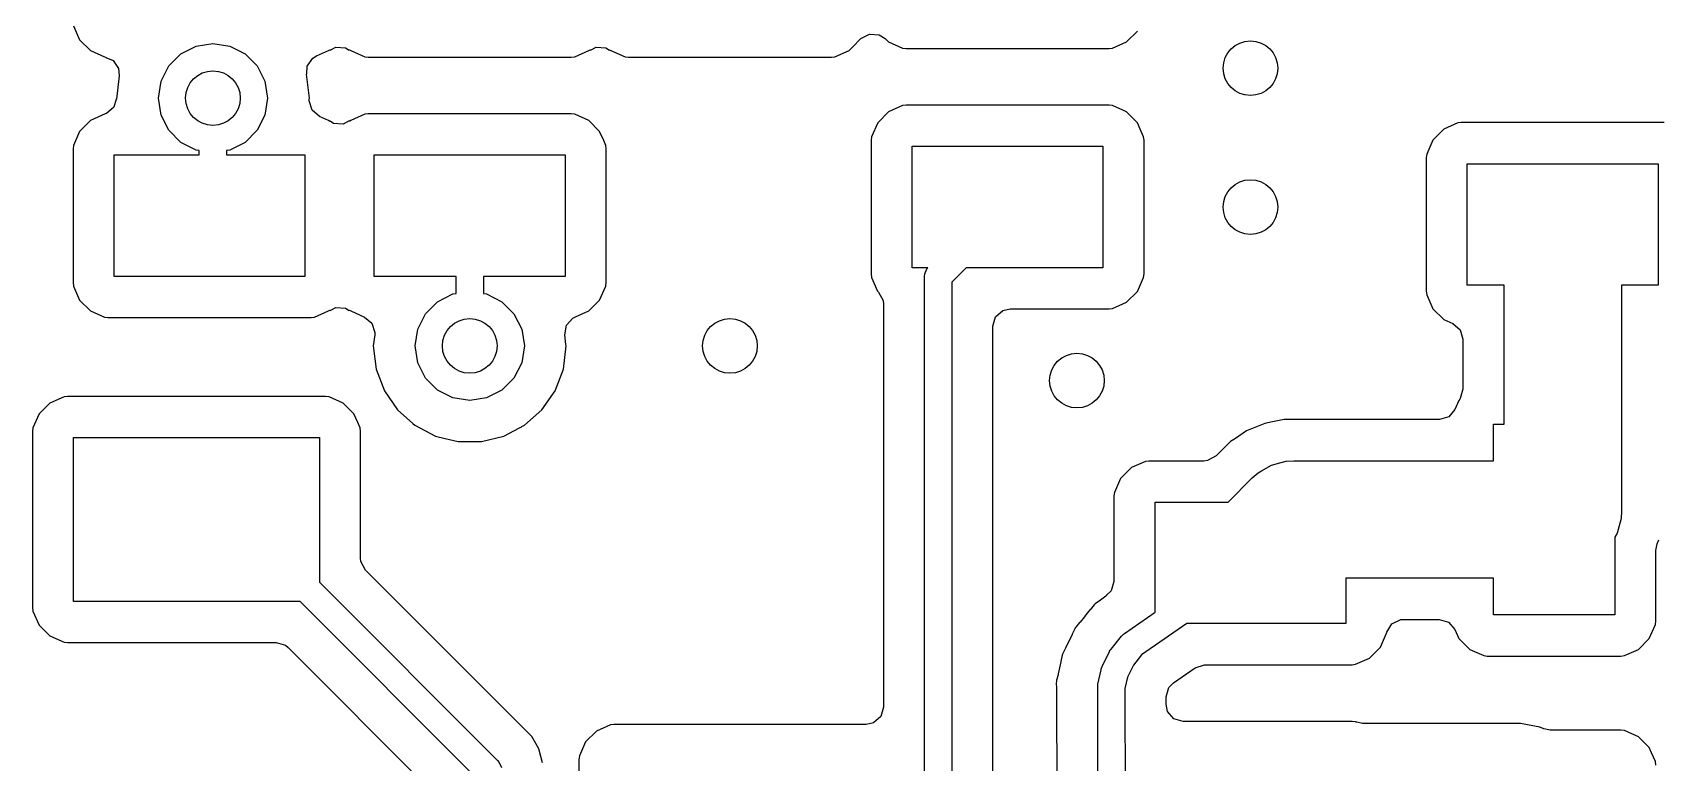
# Model space of a CAD drawing. Extents: x 4.84 to 7.21, y -4.81 to -3.25.
# Drawn here: x 5.8251 to 6.2936, y -3.7481 to -3.5378 of the extents above; entities that cross this region are included whole.
import ezdxf

# ---------------------------------------------------------------- set-up
doc = ezdxf.new("R2010")
doc.units = 0
doc.header["$MEASUREMENT"] = 0
doc.layers.add('BLACK', color=7, linetype='CONTINUOUS')

msp = doc.modelspace()

# ---------------------------------------------------------------- linework, layer by layer
at = {"layer": 'BLACK', "linetype": 'CONTINUOUS'}
for p, q in [((5.83685, -3.53581), (5.83864, -3.53986)), ((6.14037, -3.54049), (6.14349, -3.53736)), ((5.83864, -3.53986), (5.84176, -3.54299)), ((5.86781, -3.54394), (5.8722, -3.5417)), ((5.8722, -3.5417), (5.87706, -3.54093)), ((5.87706, -3.54093), (5.88193, -3.5417)), ((5.88193, -3.5417), (5.88632, -3.54394)), ((5.91084, -3.54287), (5.91251, -3.54196)), ((5.91251, -3.54196), (5.9153, -3.54216)), ((5.9153, -3.54216), (5.91632, -3.54282)), ((5.98584, -3.54287), (5.98751, -3.54196)), ((5.98751, -3.54196), (5.9903, -3.54216)), ((5.9903, -3.54216), (5.99132, -3.54282)), ((6.06037, -3.54299), (6.0614, -3.54196)), ((6.0614, -3.54196), (6.06381, -3.53955)), ((6.06381, -3.53955), (6.06626, -3.53821)), ((6.06626, -3.53821), (6.06905, -3.53841)), ((6.06905, -3.53841), (6.07082, -3.53955)), ((6.07082, -3.53955), (6.07176, -3.54049)), ((6.07176, -3.54049), (6.07176, -3.54049)), ((6.07176, -3.54049), (6.07176, -3.54049)), ((6.07176, -3.54049), (6.07581, -3.54227)), ((6.07581, -3.54227), (6.0768, -3.54239)), ((6.0768, -3.54239), (6.13533, -3.54239)), ((6.13533, -3.54239), (6.13632, -3.54227)), ((6.13632, -3.54227), (6.14037, -3.54049)), ((5.84176, -3.54299), (5.84176, -3.54299)), ((5.84176, -3.54299), (5.84176, -3.54299)), ((5.84176, -3.54299), (5.84581, -3.54477)), ((5.84581, -3.54477), (5.84581, -3.54477)), ((5.84581, -3.54477), (5.84617, -3.54487)), ((5.84617, -3.54487), (5.84615, -3.54495)), ((5.84615, -3.54495), (5.84828, -3.54585)), ((5.84828, -3.54585), (5.84985, -3.54816)), ((5.86432, -3.54742), (5.86781, -3.54394)), ((5.88632, -3.54394), (5.88981, -3.54742)), ((5.90421, -3.54745), (5.90583, -3.54517)), ((5.90583, -3.54517), (5.9069, -3.54452)), ((5.9069, -3.54452), (5.91037, -3.54299)), ((5.91037, -3.54299), (5.91075, -3.54273)), ((5.91037, -3.54299), (5.91037, -3.54299)), ((5.91037, -3.54299), (5.91037, -3.54299)), ((5.91037, -3.54299), (5.91037, -3.54299)), ((5.91075, -3.54273), (5.91084, -3.54287)), ((5.91632, -3.54282), (5.91638, -3.54273)), ((5.91638, -3.54273), (5.91676, -3.54299)), ((5.91676, -3.54299), (5.91676, -3.54299)), ((5.91676, -3.54299), (5.92081, -3.54477)), ((5.92081, -3.54477), (5.9218, -3.54489)), ((5.9218, -3.54489), (5.98033, -3.54489)), ((5.98033, -3.54489), (5.98132, -3.54477)), ((5.98132, -3.54477), (5.98537, -3.54299)), ((5.98537, -3.54299), (5.98575, -3.54273)), ((5.98537, -3.54299), (5.98537, -3.54299)), ((5.98575, -3.54273), (5.98584, -3.54287)), ((5.99132, -3.54282), (5.99138, -3.54273)), ((5.99138, -3.54273), (5.99176, -3.54299)), ((5.99176, -3.54299), (5.99176, -3.54299)), ((5.99176, -3.54299), (5.99581, -3.54477)), ((5.99581, -3.54477), (5.9968, -3.54489)), ((5.9968, -3.54489), (6.05533, -3.54489)), ((6.05533, -3.54489), (6.05632, -3.54477)), ((6.05632, -3.54477), (6.06037, -3.54299)), ((5.85006, -3.55029), (5.84925, -3.55698)), ((5.84985, -3.54816), (5.85006, -3.55029)), ((5.86132, -3.55668), (5.86209, -3.55181)), ((5.86209, -3.55181), (5.86432, -3.54742)), ((5.88981, -3.54742), (5.89204, -3.55181)), ((5.89204, -3.55181), (5.89281, -3.55668)), ((5.904, -3.54973), (5.90411, -3.54972)), ((5.90485, -3.55668), (5.904, -3.54973)), ((5.90411, -3.54972), (5.90421, -3.54745)), ((5.84602, -3.56125), (5.84176, -3.56313)), ((5.84638, -3.56112), (5.84602, -3.56125)), ((5.8485, -3.55929), (5.84638, -3.56112)), ((5.84918, -3.55697), (5.8485, -3.55929)), ((5.84925, -3.55698), (5.84918, -3.55697)), ((5.86209, -3.56155), (5.86132, -3.55668)), ((5.89281, -3.55668), (5.89204, -3.56155)), ((5.90479, -3.5575), (5.90483, -3.55684)), ((5.90561, -3.56017), (5.90479, -3.5575)), ((5.90483, -3.55684), (5.90485, -3.55668)), ((5.90485, -3.55668), (5.90485, -3.55668)), ((5.90775, -3.56197), (5.90561, -3.56017)), ((5.9218, -3.56123), (5.92081, -3.56134)), ((5.98033, -3.56123), (5.9218, -3.56123)), ((5.9218, -3.56123), (5.9218, -3.56123)), ((5.98132, -3.56134), (5.98033, -3.56123)), ((6.07176, -3.56063), (6.06864, -3.56376)), ((6.07581, -3.55884), (6.07176, -3.56063)), ((6.0768, -3.55873), (6.07581, -3.55884)), ((6.07581, -3.55884), (6.07581, -3.55884)), ((6.13533, -3.55873), (6.0768, -3.55873)), ((6.0768, -3.55873), (6.0768, -3.55873)), ((6.13632, -3.55884), (6.13533, -3.55873)), ((6.14037, -3.56063), (6.13632, -3.55884)), ((6.13632, -3.55884), (6.13632, -3.55884)), ((6.14349, -3.56376), (6.14037, -3.56063)), ((6.14037, -3.56063), (6.14037, -3.56063)), ((5.84176, -3.56313), (5.83864, -3.56626)), ((5.86432, -3.56594), (5.86209, -3.56155)), ((5.86781, -3.56942), (5.86432, -3.56594)), ((5.88981, -3.56594), (5.88632, -3.56942)), ((5.89204, -3.56155), (5.88981, -3.56594)), ((5.91037, -3.56313), (5.90775, -3.56197)), ((5.91075, -3.56339), (5.91037, -3.56313)), ((5.91081, -3.5633), (5.91075, -3.56339)), ((5.91183, -3.56396), (5.91081, -3.5633)), ((5.91462, -3.56416), (5.91183, -3.56396)), ((5.91629, -3.56325), (5.91462, -3.56416)), ((5.91638, -3.56339), (5.91629, -3.56325)), ((5.91676, -3.56313), (5.91638, -3.56339)), ((5.92081, -3.56134), (5.91676, -3.56313)), ((5.92081, -3.56134), (5.92081, -3.56134)), ((5.98537, -3.56313), (5.98132, -3.56134)), ((5.98132, -3.56134), (5.98132, -3.56134)), ((5.98849, -3.56626), (5.98537, -3.56313)), ((5.98537, -3.56313), (5.98537, -3.56313)), ((6.06864, -3.56376), (6.06685, -3.5678)), ((6.06864, -3.56376), (6.06864, -3.56376)), ((6.14432, -3.56563), (6.14349, -3.56376)), ((6.14528, -3.5678), (6.14432, -3.56563)), ((6.23176, -3.56563), (6.22864, -3.56876)), ((6.23581, -3.56384), (6.23176, -3.56563)), ((6.2368, -3.56373), (6.23581, -3.56384)), ((6.23581, -3.56384), (6.23581, -3.56384)), ((6.29533, -3.56373), (6.2368, -3.56373)), ((6.2368, -3.56373), (6.2368, -3.56373)), ((5.83685, -3.5703), (5.83673, -3.57129)), ((5.83864, -3.56626), (5.83685, -3.5703)), ((5.83864, -3.56626), (5.83864, -3.56626)), ((5.8722, -3.57166), (5.86781, -3.56942)), ((5.88632, -3.56942), (5.88193, -3.57166)), ((5.98966, -3.5689), (5.98849, -3.56626)), ((5.99028, -3.5703), (5.98966, -3.5689)), ((5.9904, -3.57129), (5.99028, -3.5703)), ((6.06685, -3.5678), (6.06673, -3.56879)), ((6.06673, -3.56879), (6.06673, -3.60732)), ((6.07856, -3.60556), (6.07856, -3.57056)), ((6.07856, -3.57056), (6.13356, -3.57056)), ((6.13356, -3.57056), (6.13356, -3.60556)), ((6.1454, -3.56879), (6.14528, -3.5678)), ((6.1454, -3.60732), (6.1454, -3.56879)), ((6.22864, -3.56876), (6.22685, -3.5728)), ((6.22864, -3.56876), (6.22864, -3.56876)), ((5.83673, -3.57129), (5.83673, -3.60982)), ((5.84856, -3.60806), (5.84856, -3.57306)), ((5.84856, -3.57306), (5.87313, -3.57306)), ((5.87313, -3.57181), (5.8722, -3.57166)), ((5.87313, -3.57306), (5.87313, -3.57181)), ((5.88193, -3.57166), (5.881, -3.57181)), ((5.881, -3.57181), (5.881, -3.57306)), ((5.881, -3.57306), (5.90356, -3.57306)), ((5.90356, -3.57306), (5.90356, -3.60806)), ((5.92356, -3.60806), (5.92356, -3.57306)), ((5.92356, -3.57306), (5.97856, -3.57306)), ((5.97856, -3.57306), (5.97856, -3.60806)), ((5.9904, -3.60982), (5.9904, -3.57129)), ((6.22685, -3.5728), (6.22673, -3.57379)), ((6.22673, -3.57379), (6.22673, -3.61232)), ((6.23856, -3.61056), (6.23856, -3.57556)), ((6.23856, -3.57556), (6.29356, -3.57556)), ((6.29356, -3.57556), (6.29356, -3.61056)), ((5.90356, -3.60806), (5.84856, -3.60806)), ((5.94713, -3.60806), (5.92356, -3.60806)), ((5.94713, -3.61293), (5.94713, -3.60806)), ((5.97856, -3.60806), (5.955, -3.60806)), ((5.955, -3.60806), (5.955, -3.61293)), ((6.06673, -3.60732), (6.06673, -3.60732)), ((6.06673, -3.60732), (6.06685, -3.60831)), ((6.08305, -3.60556), (6.07856, -3.60556)), ((6.08213, -3.60806), (6.0822, -3.60729)), ((6.08213, -3.81643), (6.08213, -3.60806)), ((6.0822, -3.60729), (6.08279, -3.60587)), ((6.08279, -3.60587), (6.08305, -3.60556)), ((6.09413, -3.60556), (6.09, -3.60969)), ((6.13356, -3.60556), (6.09413, -3.60556)), ((6.14528, -3.60831), (6.1454, -3.60732)), ((5.83673, -3.60982), (5.83673, -3.60982)), ((5.83673, -3.60982), (5.83685, -3.61081)), ((5.83685, -3.61081), (5.83685, -3.61081)), ((5.83685, -3.61081), (5.83864, -3.61486)), ((5.98849, -3.61486), (5.99028, -3.61081)), ((5.99028, -3.61081), (5.9904, -3.60982)), ((6.06685, -3.60831), (6.06685, -3.60831)), ((6.06685, -3.60831), (6.06862, -3.61232)), ((6.06862, -3.61232), (6.06864, -3.61236)), ((6.06864, -3.61236), (6.06884, -3.61257)), ((6.06884, -3.61257), (6.07018, -3.61502)), ((6.09, -3.60969), (6.09, -3.81806)), ((6.14037, -3.61549), (6.14349, -3.61236)), ((6.14349, -3.61236), (6.14528, -3.60831)), ((6.22673, -3.61232), (6.22673, -3.61232)), ((6.22673, -3.61232), (6.22685, -3.61331)), ((6.24913, -3.61056), (6.23856, -3.61056)), ((6.24913, -3.65056), (6.24913, -3.61056)), ((6.29356, -3.61056), (6.283, -3.61056)), ((6.283, -3.61056), (6.283, -3.67556)), ((5.83864, -3.61486), (5.84176, -3.61799)), ((5.91084, -3.61787), (5.91251, -3.61696)), ((5.91251, -3.61696), (5.9153, -3.61716)), ((5.9153, -3.61716), (5.91632, -3.61782)), ((5.93832, -3.6188), (5.94181, -3.61532)), ((5.94181, -3.61532), (5.9462, -3.61308)), ((5.9462, -3.61308), (5.94713, -3.61293)), ((5.955, -3.61293), (5.95593, -3.61308)), ((5.95593, -3.61308), (5.96032, -3.61532)), ((5.96032, -3.61532), (5.96381, -3.6188)), ((5.98537, -3.61799), (5.98849, -3.61486)), ((6.07018, -3.61502), (6.0703, -3.61608)), ((6.0703, -3.61608), (6.0703, -3.73213)), ((6.10473, -3.61784), (6.10679, -3.61739)), ((6.10679, -3.61739), (6.13533, -3.61739)), ((6.13533, -3.61739), (6.13632, -3.61727)), ((6.13533, -3.61739), (6.13533, -3.61739)), ((6.13632, -3.61727), (6.14037, -3.61549)), ((6.22685, -3.61331), (6.22685, -3.61331)), ((6.22685, -3.61331), (6.22864, -3.61736)), ((6.22864, -3.61736), (6.23176, -3.62049)), ((5.84176, -3.61799), (5.84176, -3.61799)), ((5.84176, -3.61799), (5.84176, -3.61799)), ((5.84176, -3.61799), (5.84581, -3.61977)), ((5.84581, -3.61977), (5.8468, -3.61989)), ((5.8468, -3.61989), (5.90533, -3.61989)), ((5.90533, -3.61989), (5.90632, -3.61977)), ((5.90632, -3.61977), (5.91037, -3.61799)), ((5.91037, -3.61799), (5.91075, -3.61773)), ((5.91037, -3.61799), (5.91037, -3.61799)), ((5.91075, -3.61773), (5.91084, -3.61787)), ((5.91632, -3.61782), (5.91638, -3.61773)), ((5.91638, -3.61773), (5.91676, -3.61799)), ((5.91676, -3.61799), (5.91676, -3.61799)), ((5.91676, -3.61799), (5.91676, -3.61799)), ((5.91676, -3.61799), (5.92075, -3.61975)), ((5.92075, -3.61975), (5.92288, -3.62155)), ((5.92288, -3.62155), (5.9237, -3.62422)), ((5.93609, -3.62319), (5.93832, -3.6188)), ((5.96381, -3.6188), (5.96604, -3.62319)), ((5.97846, -3.62488), (5.97892, -3.62213)), ((5.97892, -3.62213), (5.9808, -3.62005)), ((5.9808, -3.62005), (5.98138, -3.61975)), ((5.98138, -3.61975), (5.98156, -3.61967)), ((5.98156, -3.61967), (5.98537, -3.61799)), ((6.10183, -3.62235), (6.10262, -3.61967)), ((6.10262, -3.61967), (6.10473, -3.61784)), ((6.23176, -3.62049), (6.23176, -3.62049)), ((6.23176, -3.62049), (6.23434, -3.62162)), ((6.23434, -3.62162), (6.23647, -3.62343)), ((5.92367, -3.62488), (5.92328, -3.62806)), ((5.9237, -3.62422), (5.92367, -3.62488)), ((5.93532, -3.62806), (5.93609, -3.62319)), ((5.96604, -3.62319), (5.96681, -3.62806)), ((5.9788, -3.62767), (5.97846, -3.62488)), ((6.10183, -3.81568), (6.10183, -3.62235)), ((6.23647, -3.62343), (6.23729, -3.6261)), ((6.23729, -3.6261), (6.2373, -3.62616)), ((6.2373, -3.62616), (6.2373, -3.64054)), ((5.92328, -3.62806), (5.92328, -3.62806)), ((5.92328, -3.62806), (5.92409, -3.63471)), ((5.93609, -3.63293), (5.93532, -3.62806)), ((5.96681, -3.62806), (5.96604, -3.63293)), ((5.97804, -3.63471), (5.97885, -3.62806)), ((5.97885, -3.62806), (5.9788, -3.62767)), ((5.92409, -3.63471), (5.92647, -3.64097)), ((5.93832, -3.63732), (5.93609, -3.63293)), ((5.96604, -3.63293), (5.96381, -3.63732)), ((5.97566, -3.64097), (5.97804, -3.63471)), ((5.94181, -3.6408), (5.93832, -3.63732)), ((5.9462, -3.64304), (5.94181, -3.6408)), ((5.96032, -3.6408), (5.95593, -3.64304)), ((5.96381, -3.63732), (5.96032, -3.6408)), ((6.2373, -3.64054), (6.23651, -3.64322)), ((5.83009, -3.64451), (5.82696, -3.64763)), ((5.83414, -3.64272), (5.83009, -3.64451)), ((5.83513, -3.64261), (5.83414, -3.64272)), ((5.83414, -3.64272), (5.83414, -3.64272)), ((5.90952, -3.64261), (5.83513, -3.64261)), ((5.83513, -3.64261), (5.83513, -3.64261)), ((5.91051, -3.64272), (5.90952, -3.64261)), ((5.91456, -3.64451), (5.91051, -3.64272)), ((5.91051, -3.64272), (5.91051, -3.64272)), ((5.91769, -3.64763), (5.91456, -3.64451)), ((5.91456, -3.64451), (5.91456, -3.64451)), ((5.92647, -3.64097), (5.92647, -3.64097)), ((5.92647, -3.64097), (5.93027, -3.64648)), ((5.95106, -3.64381), (5.9462, -3.64304)), ((5.95593, -3.64304), (5.95106, -3.64381)), ((5.97186, -3.64648), (5.97566, -3.64097)), ((6.23614, -3.64376), (6.235, -3.64633)), ((6.2364, -3.64338), (6.23614, -3.64376)), ((6.23651, -3.64322), (6.23639, -3.64337)), ((6.23639, -3.64337), (6.2364, -3.64338)), ((5.82696, -3.64763), (5.82518, -3.65168)), ((5.82696, -3.64763), (5.82696, -3.64763)), ((5.91877, -3.65008), (5.91769, -3.64763)), ((5.91947, -3.65168), (5.91877, -3.65008)), ((5.93027, -3.64648), (5.93027, -3.64648)), ((5.93027, -3.64648), (5.93469, -3.65039)), ((5.96685, -3.65092), (5.97186, -3.64648)), ((6.18243, -3.64994), (6.18017, -3.65039)), ((6.18573, -3.64929), (6.18243, -3.64994)), ((6.23046, -3.64929), (6.18573, -3.64929)), ((6.23052, -3.64929), (6.23046, -3.64929)), ((6.23319, -3.64847), (6.23052, -3.64929)), ((6.235, -3.64633), (6.23319, -3.64847)), ((5.82518, -3.65168), (5.82506, -3.65267)), ((5.82506, -3.65267), (5.82506, -3.70345)), ((5.83689, -3.70168), (5.83689, -3.65444)), ((5.83689, -3.65444), (5.90776, -3.65444)), ((5.90776, -3.65444), (5.90776, -3.69611)), ((5.91959, -3.65267), (5.91947, -3.65168)), ((5.91959, -3.68916), (5.91959, -3.65267)), ((5.91959, -3.65267), (5.91959, -3.65267)), ((5.93469, -3.65039), (5.93528, -3.65092)), ((5.93528, -3.65092), (5.94121, -3.65403)), ((5.94121, -3.65403), (5.94121, -3.65403)), ((5.94121, -3.65403), (5.94121, -3.65403)), ((5.94121, -3.65403), (5.94394, -3.65471)), ((5.94394, -3.65471), (5.94772, -3.65564)), ((5.95441, -3.65564), (5.96092, -3.65403)), ((5.96092, -3.65403), (5.96685, -3.65092)), ((6.17173, -3.65471), (6.17034, -3.65564)), ((6.17494, -3.65256), (6.17173, -3.65471)), ((6.18017, -3.65039), (6.17494, -3.65256)), ((6.17494, -3.65256), (6.17494, -3.65256)), ((6.18017, -3.65039), (6.18017, -3.65039)), ((6.18017, -3.65039), (6.18017, -3.65039)), ((6.24606, -3.66112), (6.24606, -3.65056)), ((6.24606, -3.65056), (6.24913, -3.65056)), ((5.94772, -3.65564), (5.94772, -3.65564)), ((5.94772, -3.65564), (5.95441, -3.65564)), ((5.95441, -3.65564), (5.95441, -3.65564)), ((6.17023, -3.65571), (6.16616, -3.65977)), ((6.17034, -3.65564), (6.17023, -3.65571)), ((6.17023, -3.65571), (6.17023, -3.65571)), ((6.14176, -3.66313), (6.13864, -3.66626)), ((6.14581, -3.66134), (6.14176, -3.66313)), ((6.1468, -3.66123), (6.14581, -3.66134)), ((6.14581, -3.66134), (6.14581, -3.66134)), ((6.16265, -3.66123), (6.1468, -3.66123)), ((6.1468, -3.66123), (6.1468, -3.66123)), ((6.16371, -3.66111), (6.16265, -3.66123)), ((6.16616, -3.65977), (6.16371, -3.66111)), ((6.17825, -3.66462), (6.17927, -3.66403)), ((6.17927, -3.66403), (6.18208, -3.66241)), ((6.18208, -3.66241), (6.18454, -3.66175)), ((6.18454, -3.66175), (6.18635, -3.66126)), ((6.18635, -3.66126), (6.18856, -3.66112)), ((6.18635, -3.66126), (6.18635, -3.66126)), ((6.18856, -3.66112), (6.22606, -3.66112)), ((6.22606, -3.66112), (6.24606, -3.66112)), ((6.13864, -3.66626), (6.13685, -3.6703)), ((6.13864, -3.66626), (6.13864, -3.66626)), ((6.16961, -3.67306), (6.17659, -3.66608)), ((6.17659, -3.66608), (6.17825, -3.66462)), ((6.13685, -3.6703), (6.13673, -3.67129)), ((6.13673, -3.67129), (6.13673, -3.69595)), ((6.14856, -3.7048), (6.14856, -3.67306)), ((6.14856, -3.67306), (6.16961, -3.67306)), ((6.28286, -3.67777), (6.28171, -3.68204)), ((6.283, -3.67556), (6.28286, -3.67777)), ((6.28286, -3.67777), (6.28286, -3.67777)), ((6.28171, -3.68204), (6.28106, -3.68317)), ((6.28106, -3.68317), (6.28106, -3.70556)), ((6.2929, -3.68695), (6.29327, -3.68505)), ((6.2929, -3.70732), (6.2929, -3.68695)), ((6.29327, -3.68505), (6.29373, -3.68395)), ((5.9197, -3.69021), (5.91959, -3.68916)), ((5.92104, -3.69267), (5.9197, -3.69021)), ((5.90776, -3.69611), (5.9591, -3.74746)), ((5.96893, -3.74056), (5.92104, -3.69267)), ((6.13673, -3.69595), (6.13595, -3.69863)), ((6.22606, -3.695), (6.20356, -3.695)), ((6.20356, -3.695), (6.20356, -3.70806)), ((6.24606, -3.695), (6.22606, -3.695)), ((6.24606, -3.70556), (6.24606, -3.695)), ((5.90219, -3.70168), (5.83689, -3.70168)), ((5.95238, -3.75187), (5.90219, -3.70168)), ((6.1328, -3.70132), (6.13128, -3.70237)), ((6.13289, -3.70126), (6.1328, -3.70132)), ((6.13399, -3.70046), (6.13289, -3.70126)), ((6.13438, -3.70018), (6.13399, -3.70046)), ((6.13465, -3.69999), (6.13438, -3.70018)), ((6.13438, -3.70018), (6.13438, -3.70018)), ((6.13595, -3.69863), (6.13458, -3.6999)), ((6.13458, -3.6999), (6.13465, -3.69999)), ((5.82506, -3.70345), (5.82506, -3.70345)), ((5.82506, -3.70345), (5.82518, -3.70444)), ((5.82518, -3.70444), (5.82518, -3.70444)), ((5.82518, -3.70444), (5.82696, -3.70848)), ((6.12822, -3.70608), (6.12694, -3.70765)), ((6.12853, -3.70564), (6.12822, -3.70608)), ((6.1286, -3.70554), (6.12853, -3.70564)), ((6.12979, -3.70413), (6.1286, -3.70554)), ((6.12986, -3.70405), (6.12979, -3.70413)), ((6.13102, -3.70262), (6.12986, -3.70405)), ((6.13111, -3.70253), (6.13102, -3.70262)), ((6.13113, -3.70252), (6.13111, -3.70253)), ((6.13118, -3.70247), (6.13113, -3.70252)), ((6.13119, -3.70246), (6.13118, -3.70247)), ((6.13128, -3.70237), (6.13119, -3.70246)), ((6.13972, -3.71092), (6.14856, -3.7048)), ((6.28106, -3.70556), (6.24606, -3.70556)), ((5.82696, -3.70848), (5.83009, -3.71161)), ((6.12471, -3.71111), (6.12464, -3.71126)), ((6.12541, -3.70954), (6.12471, -3.71111)), ((6.12555, -3.7093), (6.12541, -3.70954)), ((6.12571, -3.70907), (6.12555, -3.7093)), ((6.12683, -3.70778), (6.12571, -3.70907)), ((6.12694, -3.70765), (6.12683, -3.70778)), ((6.1393, -3.71128), (6.13945, -3.71113)), ((6.13945, -3.71113), (6.13953, -3.71109)), ((6.13953, -3.71109), (6.13972, -3.71092)), ((6.1577, -3.70806), (6.14467, -3.71708)), ((6.20356, -3.70806), (6.1577, -3.70806)), ((6.21349, -3.71486), (6.21528, -3.71081)), ((6.21528, -3.71081), (6.21537, -3.71049)), ((6.21528, -3.71081), (6.21528, -3.71081)), ((6.21537, -3.71049), (6.21683, -3.70811)), ((6.21683, -3.70811), (6.21935, -3.70689)), ((6.21935, -3.70689), (6.22016, -3.70683)), ((6.22016, -3.70683), (6.22323, -3.70683)), ((6.22323, -3.70683), (6.23046, -3.70683)), ((6.23046, -3.70683), (6.23314, -3.70762)), ((6.23314, -3.70762), (6.23497, -3.70973)), ((6.23497, -3.70973), (6.235, -3.70979)), ((6.235, -3.70979), (6.23614, -3.71236)), ((6.29099, -3.71236), (6.29278, -3.70831)), ((6.29278, -3.70831), (6.2929, -3.70732)), ((5.83009, -3.71161), (5.83009, -3.71161)), ((5.83009, -3.71161), (5.83009, -3.71161)), ((5.83009, -3.71161), (5.83414, -3.7134)), ((5.83414, -3.7134), (5.83513, -3.71351)), ((5.83513, -3.71351), (5.89523, -3.71351)), ((5.89523, -3.71351), (5.89792, -3.7143)), ((5.89792, -3.7143), (5.89874, -3.71496)), ((5.89874, -3.71496), (5.9391, -3.75532)), ((6.12274, -3.71515), (6.12188, -3.71683)), ((6.12278, -3.71507), (6.12274, -3.71515)), ((6.12464, -3.71126), (6.12278, -3.71507)), ((6.13548, -3.71602), (6.13566, -3.71575)), ((6.13566, -3.71575), (6.13583, -3.71547)), ((6.13583, -3.71547), (6.13586, -3.71545)), ((6.13586, -3.71545), (6.13591, -3.71538)), ((6.13591, -3.71538), (6.13891, -3.71168)), ((6.13891, -3.71168), (6.13909, -3.7115)), ((6.13909, -3.7115), (6.13914, -3.71142)), ((6.13914, -3.71142), (6.1393, -3.71128)), ((6.21037, -3.71799), (6.21349, -3.71486)), ((6.23614, -3.71236), (6.23614, -3.71236)), ((6.23614, -3.71236), (6.23926, -3.71549)), ((6.23926, -3.71549), (6.23926, -3.71549)), ((6.23926, -3.71549), (6.23926, -3.71549)), ((6.23926, -3.71549), (6.24331, -3.71727)), ((6.28382, -3.71727), (6.28787, -3.71549)), ((6.28787, -3.71549), (6.29099, -3.71236)), ((6.12141, -3.71904), (6.12065, -3.72255)), ((6.12143, -3.71895), (6.12141, -3.71904)), ((6.12179, -3.7171), (6.12143, -3.71895)), ((6.1218, -3.71706), (6.12179, -3.7171)), ((6.12181, -3.71704), (6.1218, -3.71706)), ((6.12182, -3.71701), (6.12181, -3.71704)), ((6.12185, -3.71692), (6.12182, -3.71701)), ((6.12186, -3.71689), (6.12185, -3.71692)), ((6.12187, -3.71687), (6.12186, -3.71689)), ((6.12188, -3.71683), (6.12187, -3.71687)), ((6.13325, -3.7206), (6.13328, -3.72055)), ((6.13328, -3.72055), (6.13333, -3.72043)), ((6.13333, -3.72043), (6.13543, -3.71613)), ((6.13543, -3.71613), (6.13547, -3.71606)), ((6.13547, -3.71606), (6.13548, -3.71602)), ((6.14231, -3.71999), (6.14061, -3.72345)), ((6.14467, -3.71708), (6.14231, -3.71999)), ((6.16012, -3.72077), (6.16277, -3.71989)), ((6.16277, -3.71989), (6.16294, -3.71989)), ((6.16294, -3.71989), (6.20533, -3.71989)), ((6.20533, -3.71989), (6.20632, -3.71977)), ((6.20533, -3.71989), (6.20533, -3.71989)), ((6.20632, -3.71977), (6.21037, -3.71799)), ((6.24331, -3.71727), (6.2443, -3.71739)), ((6.2443, -3.71739), (6.28283, -3.71739)), ((6.28283, -3.71739), (6.28382, -3.71727)), ((6.12014, -3.72476), (6.12011, -3.72508)), ((6.12011, -3.72508), (6.12019, -3.72664)), ((6.12015, -3.72462), (6.12013, -3.72476)), ((6.12013, -3.72476), (6.12014, -3.72476)), ((6.12019, -3.7243), (6.12015, -3.72462)), ((6.12015, -3.72462), (6.12015, -3.72462)), ((6.1206, -3.72279), (6.12019, -3.7243)), ((6.12065, -3.72255), (6.1206, -3.72279)), ((6.13212, -3.72553), (6.13302, -3.72133)), ((6.13302, -3.72133), (6.13305, -3.72121)), ((6.13305, -3.72121), (6.13306, -3.72115)), ((6.13306, -3.72115), (6.13316, -3.72088)), ((6.13316, -3.72088), (6.13325, -3.7206)), ((6.14061, -3.72345), (6.1399, -3.72677)), ((6.15252, -3.72649), (6.15387, -3.72509)), ((6.15387, -3.72509), (6.16012, -3.72077)), ((6.12019, -3.72664), (6.1202, -3.72689)), ((6.1202, -3.72689), (6.1203, -3.81779)), ((6.13203, -3.7263), (6.13207, -3.72595)), ((6.13203, -3.72632), (6.13203, -3.7263)), ((6.13203, -3.72636), (6.13203, -3.72632)), ((6.13213, -3.81785), (6.13203, -3.72636)), ((6.13207, -3.72595), (6.1321, -3.72559)), ((6.1321, -3.72559), (6.13211, -3.72558)), ((6.13211, -3.72558), (6.13212, -3.72553)), ((6.1399, -3.72677), (6.14, -3.81785)), ((6.15174, -3.72918), (6.15252, -3.72649)), ((6.15174, -3.73127), (6.15174, -3.72918)), ((6.0703, -3.73213), (6.06951, -3.73482)), ((6.15219, -3.73333), (6.15174, -3.73127)), ((6.15402, -3.73544), (6.15219, -3.73333)), ((5.98757, -3.739), (5.98444, -3.74212)), ((5.99162, -3.73721), (5.98757, -3.739)), ((5.99261, -3.73709), (5.99162, -3.73721)), ((5.99162, -3.73721), (5.99162, -3.73721)), ((6.06534, -3.73709), (5.99261, -3.73709)), ((5.99261, -3.73709), (5.99261, -3.73709)), ((6.0674, -3.73665), (6.06534, -3.73709)), ((6.06951, -3.73482), (6.0674, -3.73665)), ((6.1567, -3.73623), (6.15402, -3.73544)), ((6.20533, -3.73623), (6.1567, -3.73623)), ((6.20632, -3.73634), (6.20533, -3.73623)), ((6.20533, -3.73623), (6.20533, -3.73623)), ((6.20635, -3.73636), (6.20632, -3.73634)), ((6.20632, -3.73634), (6.20632, -3.73634)), ((6.20637, -3.73637), (6.20635, -3.73636)), ((6.20652, -3.7364), (6.20637, -3.73637)), ((6.20668, -3.73644), (6.20652, -3.7364)), ((6.20838, -3.73679), (6.20668, -3.73643)), ((6.20668, -3.73643), (6.20668, -3.73644)), ((6.2539, -3.73679), (6.20838, -3.73679)), ((6.25946, -3.73789), (6.2539, -3.73679)), ((6.2539, -3.73679), (6.2539, -3.73679)), ((6.26056, -3.73835), (6.25946, -3.73789)), ((6.25946, -3.73789), (6.25946, -3.73789)), ((6.26246, -3.73873), (6.26056, -3.73835)), ((6.28283, -3.73873), (6.26246, -3.73873)), ((6.28382, -3.73884), (6.28283, -3.73873)), ((6.28283, -3.73873), (6.28283, -3.73873)), ((6.28787, -3.74063), (6.28382, -3.73884)), ((6.28382, -3.73884), (6.28382, -3.73884)), ((5.96974, -3.74195), (5.96893, -3.74056)), ((5.96893, -3.74056), (5.96893, -3.74056)), ((5.97101, -3.74415), (5.96974, -3.74195)), ((5.98444, -3.74212), (5.98266, -3.74617)), ((5.98444, -3.74212), (5.98444, -3.74212)), ((6.29099, -3.74376), (6.28787, -3.74063)), ((6.28787, -3.74063), (6.28787, -3.74063)), ((6.29168, -3.7453), (6.29099, -3.74376)), ((5.9591, -3.74746), (5.95959, -3.74805)), ((5.95959, -3.74805), (5.96018, -3.74947)), ((5.97158, -3.74629), (5.97101, -3.74415)), ((5.97208, -3.74816), (5.97158, -3.74629)), ((5.98266, -3.74617), (5.98254, -3.74716)), ((5.98254, -3.74716), (5.98254, -3.78365)), ((6.29278, -3.7478), (6.29168, -3.7453)), ((6.2929, -3.74879), (6.29278, -3.7478))]:
    msp.add_line(p, q, dxfattribs=at)
at = {"layer": 'BLACK'}
for centre in [(6.17606, -3.54806), (5.87706, -3.55668), (6.17606, -3.58806), (5.95106, -3.62806), (6.02606, -3.62806), (6.12606, -3.63806)]:
    msp.add_circle(centre, 0.00787, dxfattribs=at)

doc.saveas('drawing.dxf')
